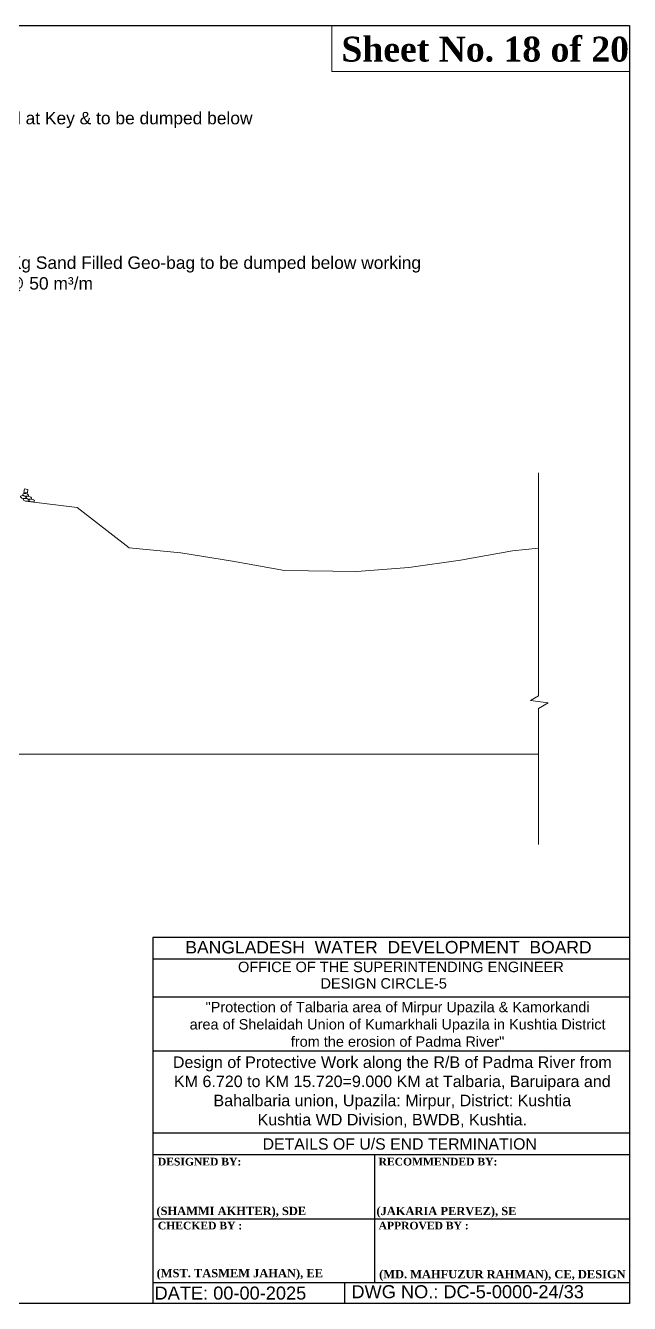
# Model space of a CAD drawing. Header units: inches. Extents: x -8940 to 26362, y -28010 to 990.
# Drawn here: x 4205.6 to 4263.9, y -22367.7 to -22244.4 of the extents above; entities that cross this region are included whole.
import ezdxf
from ezdxf.enums import TextEntityAlignment as Align

# ---------------------------------------------------------------- set-up
doc = ezdxf.new("R2010")
doc.units = ezdxf.units.IN
doc.header["$MEASUREMENT"] = 0
doc.layers.add('LINE', color=7, linetype='Continuous')
doc.styles.add('Kazi_T_H', font='timesbd.ttf')
doc.styles.get("Standard").update_dxf_attribs({"font": 'arial.ttf'})

msp = doc.modelspace()

# ---------------------------------------------------------------- linework, layer by layer
at = {"color": 0, "lineweight": 20}
msp.add_line((4098.859241, -22314.718036), (4255.134624, -22314.718036), dxfattribs=at)
at = {"color": 0, "linetype": 'Continuous', "lineweight": 20, "ltscale": 0.5}
msp.add_lwpolyline([(4255.134624, -22323.438748), (4255.134624, -22310.316507), (4256.082916, -22309.779022), (4254.367719, -22309.529022), (4255.134624, -22309.076759), (4255.134624, -22287.578309)], dxfattribs=at)
at = {"color": 6, "lineweight": 20}
msp.add_lwpolyline([(4205.617251, -22290.287382), (4210.617251, -22290.897382), (4215.617251, -22294.797382), (4220.617251, -22295.297382), (4225.617251, -22296.097382), (4230.617251, -22296.997382), (4237.617251, -22297.097382), (4242.617251, -22296.697382), (4247.617251, -22295.997382), (4252.617251, -22295.097382), (4255.134624, -22294.845644)], dxfattribs=at)
at = {"layer": 'LINE', "color": 0, "linetype": 'ByBlock', "lineweight": -3, "ltscale": 0.5}
for p, q in [((4217.924211, -22332.413239), (4217.924211, -22367.737677)), ((4263.912077, -22332.413239), (4217.924211, -22332.413239)), ((4263.912077, -22334.515288), (4217.924211, -22334.515288)), ((4263.913519, -22338.169105), (4217.925653, -22338.169105)), ((4263.913519, -22343.396413), (4217.925653, -22343.396413)), ((4263.912077, -22351.302717), (4217.924211, -22351.302717)), ((4263.912077, -22353.384349), (4217.924211, -22353.384349)), ((4239.332223, -22365.726761), (4239.332223, -22353.384349)), ((4217.924211, -22359.555555), (4263.912077, -22359.555555)), ((4217.924211, -22365.726761), (4263.912077, -22365.726761)), ((4236.432774, -22367.737677), (4236.432774, -22365.726761))]:
    msp.add_line(p, q, dxfattribs=at)
at = {"layer": 'LINE', "color": 7, "lineweight": -2, "ltscale": 0.5}
msp.add_lwpolyline([(4089.482995, -22367.737677), (4089.482995, -22244.391398), (4263.912077, -22244.391398), (4263.912077, -22367.737677), (4089.482995, -22367.737677)], close=True, dxfattribs=at)
at = {"layer": 'LINE', "color": 7, "lineweight": 20, "ltscale": 0.5}
msp.add_lwpolyline([(4263.912077, -22244.391398), (4235.184792, -22244.391398), (4235.184792, -22248.812059), (4263.912077, -22248.812059)], close=True, dxfattribs=at)
at = {"layer": 'LINE', "color": 0, "linetype": 'ByBlock', "lineweight": 20, "ltscale": 0.5}
msp.add_lwpolyline([(4205.476786, -22289.462737), (4205.82428, -22289.504541), (4205.866084, -22289.157047), (4205.51859, -22289.115242), (4205.476786, -22289.462737)], dxfattribs=at)
at = {"layer": 'LINE', "color": 7, "lineweight": 20, "ltscale": 0.5}
for centre in [(4205.408728, -22289.901478), (4205.647938, -22289.694223), (4205.940339, -22289.966334), (4205.681126, -22290.165746), (4206.212737, -22290.230603)]:
    msp.add_ellipse(centre, major_axis=(-0.273719, 0.048986), ratio=0.4596705317, dxfattribs=at)

# ---------------------------------------------------------------- texts
at = {"layer": 'LINE', "color": 0, "linetype": 'ByBlock', "lineweight": -3, "ltscale": 0.5}
for s, height, p in [('BANGLADESH  WATER  DEVELOPMENT  BOARD', 1.20857176, (4240.659997, -22333.958258)), ('OFFICE OF THE SUPERINTENDING ENGINEER', 1.00802679, (4241.857508, -22335.757346)), ('DESIGN CIRCLE-5', 1.00802679, (4240.194703, -22337.349603))]:
    msp.add_text(s, height=height, dxfattribs=at).set_placement(p, align=Align.CENTER)
msp.add_text('DETAILS OF U/S END TERMINATION', height=1.09299613, dxfattribs=at).set_placement((4241.746198, -22352.321557), align=Align.MIDDLE)
at = {"layer": 'LINE', "color": 0, "linetype": 'ByBlock', "lineweight": -3, "ltscale": 0.5, "style": 'Kazi_T_H'}
for s, p in [('DESIGNED BY:', (4218.401522, -22354.421112)), ('RECOMMENDED BY:', (4239.702495, -22354.421112)), ('CHECKED BY :', (4218.401522, -22360.592317)), ('APPROVED BY :', (4239.702495, -22360.592317))]:
    msp.add_text(s, height=0.7405447, dxfattribs=at).set_placement(p)
at = {"layer": 'LINE', "lineweight": 50, "ltscale": 0.5, "style": 'Kazi_T_H'}
for s, p in [('(SHAMMI AKHTER), SDE', (4218.265028, -22359.205686)), ('(JAKARIA PERVEZ), SE ', (4239.496295, -22359.210063)), ('(MST. TASMEM JAHAN), EE', (4218.283696, -22365.211617)), ('(MD. MAHFUZUR RAHMAN), CE, DESIGN ', (4239.75537, -22365.310698))]:
    msp.add_text(s, height=0.79533182, dxfattribs=at).set_placement(p)
at = {"layer": 'LINE', "color": 0, "linetype": 'ByBlock', "lineweight": -3, "ltscale": 0.5}
for s, p in [('DATE: 00-00-2025', (4218.083991, -22367.36431)), ('DWG NO.: DC-5-0000-24/33', (4237.08085, -22367.234948))]:
    msp.add_text(s, height=1.25682277, dxfattribs=at).set_placement(p)
at = {"layer": 'LINE', "color": 7, "lineweight": 20, "ltscale": 0.5, "insert": (4236.120083, -22245.464897), "char_height": 2.40520848, "width": 29.73368888, "attachment_point": 1}
msp.add_mtext('{\\fTimes New Roman|b1|i0|c0|p18;Sheet No. 18 of 20 }', dxfattribs=at)
at = {"layer": 'LINE', "color": 0, "linetype": 'ByBlock', "lineweight": 20, "ltscale": 0.5, "char_height": 1.2, "attachment_point": 1}
for s, insert in [('\\A1;Assorted C.C Blocks (including block at Key) to be placed at Key & to be dumped below\\Pworking WL  @ 47 m{\\H0.7x;\\S3^ ;} / m (Excluding Void) \\P500 x 500 x 500 --------- 60 %\\P400 x 400 x 400 --------- 40 %', (4162.411132, -22252.721812)), ('250 Kg Sand Filled Geo-bag to be dumped below working \\PWL @ 50 m³/m \\P ', (4200.844688, -22266.675444))]:
    msp.add_mtext(s, dxfattribs=dict(at, insert=insert))
at = {"layer": 'LINE', "color": 0, "linetype": 'ByBlock', "lineweight": -3, "ltscale": 0.5, "attachment_point": 2}
for s, insert, char_height, width in [('\\pt4.271;"Protection of Talbaria area of Mirpur Upazila & Kamorkandi \\Parea of Shelaidah Union of Kumarkhali Upazila in Kushtia District \\Pfrom the erosion of Padma River"', (4241.535587, -22338.627433), 1, 54.73696935), ('Design of Protective Work along the R/B of Padma River from \\PKM 6.720 to KM 15.720=9.000 KM at Talbaria, Baruipara and Bahalbaria union, Upazila: Mirpur, District: Kushtia\\PKushtia WD Division, BWDB, Kushtia.', (4241.028833, -22343.895875), 1.108829466, 48.06417455)]:
    msp.add_mtext(s, dxfattribs=dict(at, insert=insert, char_height=char_height, width=width))

doc.saveas('drawing.dxf')
